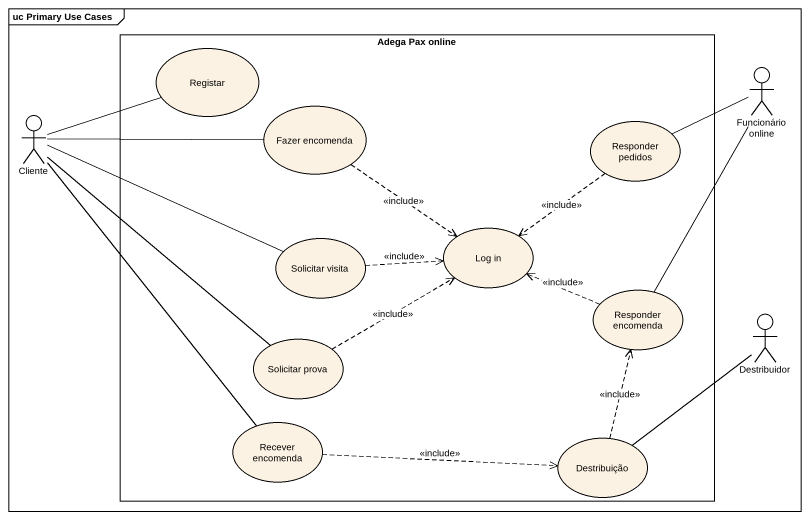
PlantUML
@startuml
mainframe uc Primary Use Cases
rectangle "Adega Pax online" as Adega_Pax_online {
  usecase Registar
  usecase "Fazer encomenda" as Fazer_encomenda
  usecase "Responder pedidos" as Responder_pedidos
  usecase "Log in" as Log_in
  usecase "Solicitar visita" as Solicitar_visita
  usecase "Responder encomenda" as Responder_encomenda
  usecase "Solicitar prova" as Solicitar_prova
  usecase "Recever encomenda" as Recever_encomenda
  usecase Destribuição
}
actor "Funcionário online" as Funcionário_online
actor Cliente
actor Destribuidor
Funcionário_online -left- Responder_pedidos
Funcionário_online -- Responder_encomenda
Fazer_encomenda ..> Log_in : <<include>>
Cliente -right- Registar
Cliente -right- Fazer_encomenda
Cliente -right- Solicitar_visita
Cliente -- Solicitar_prova
Cliente -- Recever_encomenda
Responder_pedidos ..> Log_in : <<include>>
Solicitar_visita .right.> Log_in : <<include>>
Responder_encomenda .left.> Log_in : <<include>>
Solicitar_prova .right.> Log_in : <<include>>
Destribuidor -- Destribuição
Recever_encomenda .right.> Destribuição : <<include>>
Destribuição .up.> Responder_encomenda : <<include>>
@enduml
